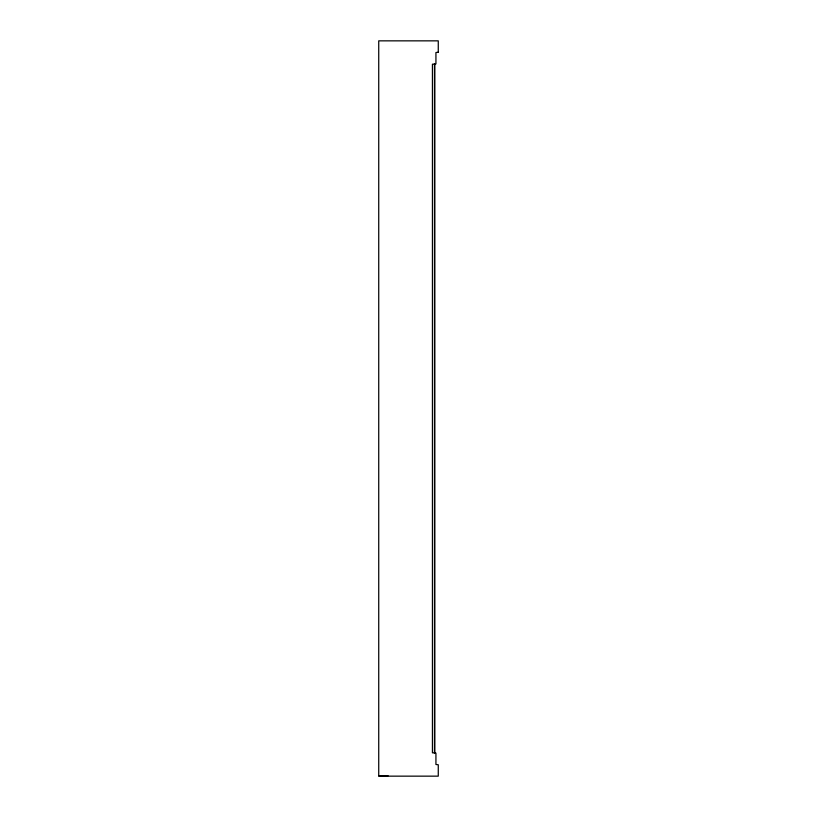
<?xml version="1.0" encoding="UTF-8"?>
<svg xmlns="http://www.w3.org/2000/svg" width="817" height="817" viewBox="0 0 817 817"><rect width="100%" height="100%" fill="white"/><g stroke="black" fill="none" stroke-linecap="round" stroke-linejoin="round"><path stroke-width="1.23" d="M378.731 775.782L388.075 775.782M434.767 64.196L434.767 752.804M434.47 64.196L434.47 752.804M438.269 52.227L435.931 52.523L435.931 63.9L432.428 64.196L432.428 752.804L435.931 753.1L435.931 764.477L438.269 764.773L438.269 776.15L378.731 776.15L378.731 40.85L438.269 40.85L438.269 52.227"/></g></svg>
